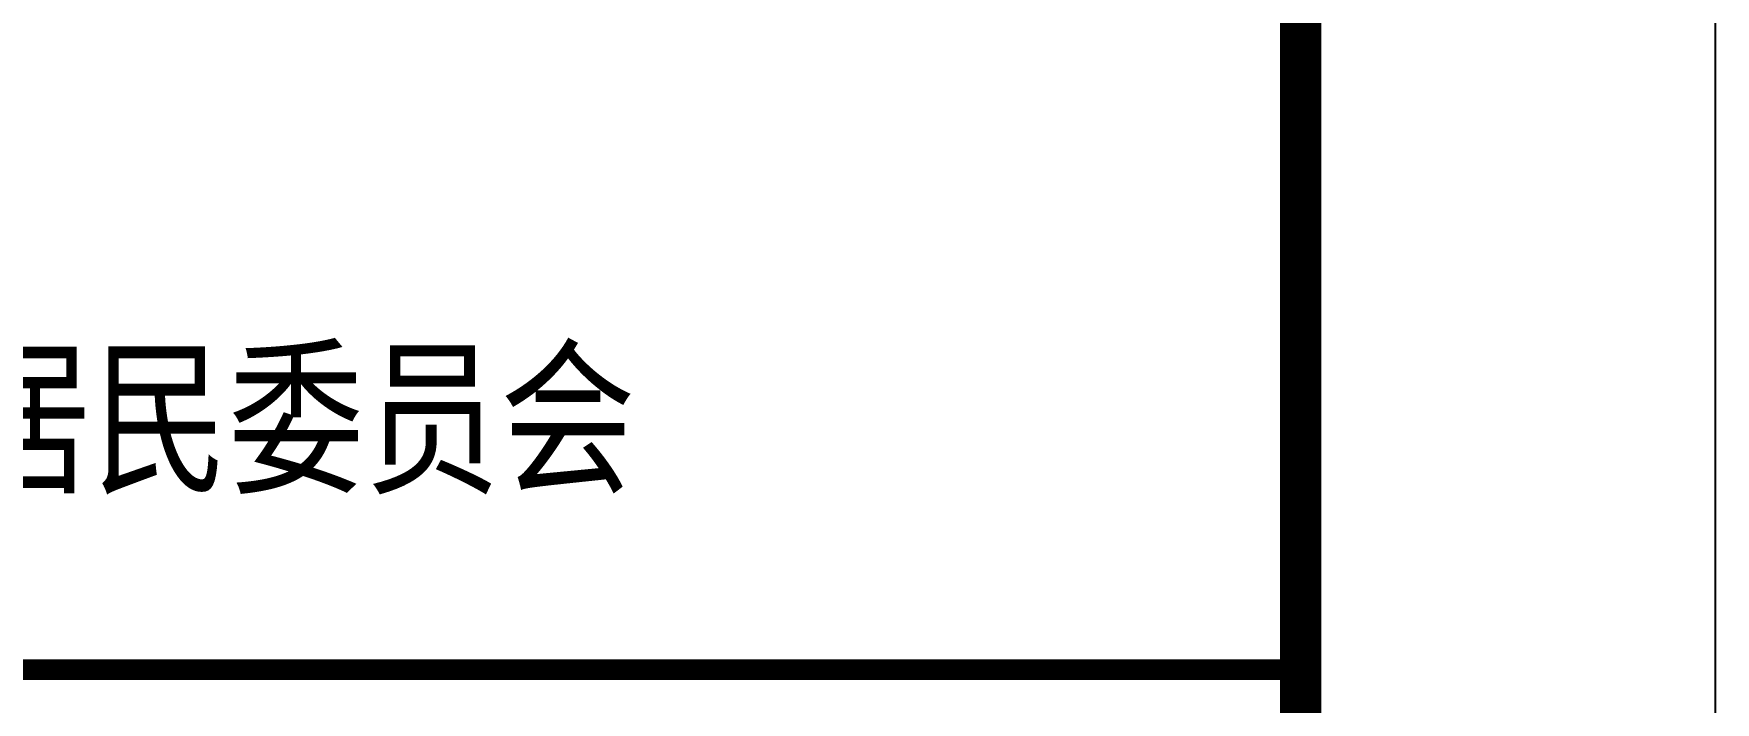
# Model space of a CAD drawing. Header units: inches. Extents: x -1293886 to -986005, y -15154 to 203628.
# Drawn here: x -1176139 to -1172084, y -6232 to -4620 of the extents above; entities that cross this region are included whole.
import ezdxf
from ezdxf.enums import TextEntityAlignment as Align

# ---------------------------------------------------------------- set-up
doc = ezdxf.new("R2010")
doc.units = ezdxf.units.IN
doc.header["$LTSCALE"] = 100
doc.header["$MEASUREMENT"] = 0
doc.layers.get('0').update_dxf_attribs({"color": 252})
doc.layers.add('TK', color=142, linetype='Continuous')
doc.layers.add('XM', color=7, linetype='Continuous')
doc.styles.add('HYZT1', font='SimSun.ttf', dxfattribs={"width": 0.8})

# ---------------------------------------------------------------- blocks, each defined once
blk = doc.blocks.new('A$C05385F37')
at = {"layer": 'TK', "const_width": 50}
blk.add_lwpolyline([(-1000, -33000), (-7944, -33000)], dxfattribs=at)

msp = doc.modelspace()

# ---------------------------------------------------------------- linework, layer by layer
at = {"layer": 'TK'}
msp.add_lwpolyline([(-1231483.7, -15153.6), (-1172083.7, -15153.6), (-1172083.7, 26846.4), (-1231483.7, 26846.4)], close=True, dxfattribs=at)
at = {"layer": 'TK', "const_width": 100}
msp.add_lwpolyline([(-1228983.7, -14153.6), (-1173083.7, -14153.6), (-1173083.7, 25846.4), (-1228983.7, 25846.4)], close=True, dxfattribs=at)

# ---------------------------------------------------------------- block references
at = {"color": 4}
msp.add_blockref('A$C05385F37', (-1172083.7, 26846.4), dxfattribs=at)

# ---------------------------------------------------------------- texts
at = {"layer": 'XM', "style": 'HYZT1', "width": 0.8}
msp.add_text('大龙山镇永林居民委员会 ', height=300, dxfattribs=at).set_placement((-1176406.4, -5546.6), align=Align.MIDDLE_CENTER)

doc.saveas('drawing.dxf')
